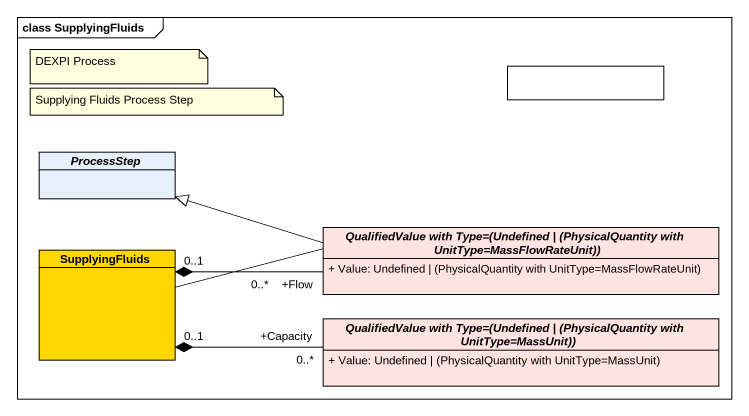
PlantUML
@startuml
mainframe class SupplyingFluids
allowmixing
hide circle
hide empty members
skinparam classAttributeIconSize 0
rectangle " " as rectangle1
abstract class ProcessStep
class SupplyingFluids #FFD700
abstract class "QualifiedValue with Type=(Undefined | (PhysicalQuantity with UnitType=MassFlowRateUnit))" as QualifiedValue_with_Type #FFE4E1 {
  {field} + Value: Undefined | (PhysicalQuantity with UnitType=MassFlowRateUnit)
}
abstract class "QualifiedValue with Type=(Undefined | (PhysicalQuantity with UnitType=MassUnit))" as QualifiedValue_with_Type_2 #FFE4E1 {
  {field} + Value: Undefined | (PhysicalQuantity with UnitType=MassUnit)
}
SupplyingFluids -up-|> ProcessStep
SupplyingFluids "0..1" *-right- "+Flow\n0..*" QualifiedValue_with_Type
SupplyingFluids "0..1" *-right- "+Capacity\n0..*" QualifiedValue_with_Type_2
note as N1
  DEXPI Process
end note
note as N2
  Supplying Fluids Process Step
end note
@enduml
